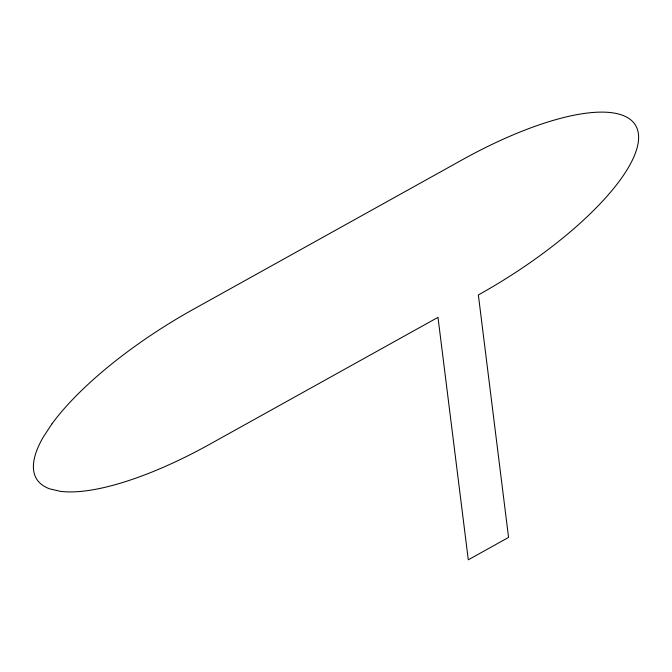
<?xml version="1.0" encoding="UTF-8"?>
<svg xmlns="http://www.w3.org/2000/svg" width="672" height="672" viewBox="0 0 672 672"><rect width="100%" height="100%" fill="white"/><g stroke="black" fill="none" stroke-linecap="round" stroke-linejoin="round"><path stroke-width="1.01" d="M51.87 423.982L43.151 437.279A193.838 62.345 -31.8 0 0 49.594 488.821L60.287 491.324A193.838 62.345 -31.8 0 0 209.807 444.217L437.993 317.352L468.292 559.81L508.561 537.424L478.355 294.916A193.838 62.345 -31.8 0 0 638.417 134.047A193.838 62.345 -31.8 0 0 462.193 159.844L192.973 309.523A193.838 62.345 -31.8 0 0 51.87 423.982"/></g></svg>
